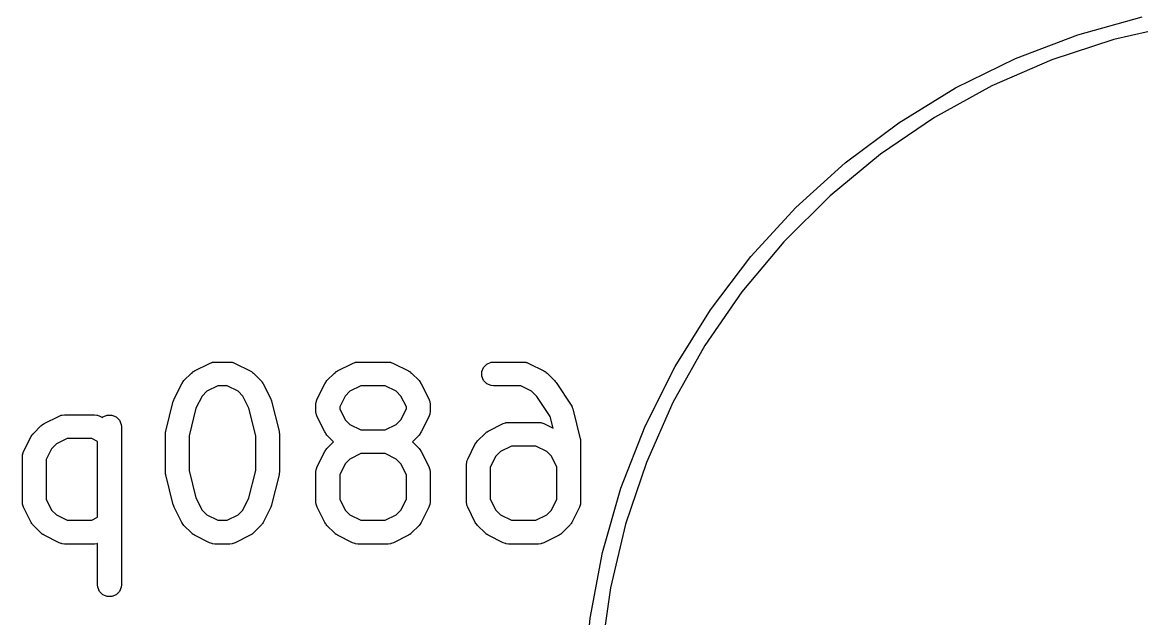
# Model space of a CAD drawing. Extents: x 4.21 to 7.42, y -5.27 to -2.46.
# Drawn here: x 6.2362 to 6.5149, y -4.2301 to -4.0817 of the extents above; entities that cross this region are included whole.
import ezdxf

# ---------------------------------------------------------------- set-up
doc = ezdxf.new("R2010")
doc.units = 0
doc.header["$MEASUREMENT"] = 0
doc.layers.add('BLACK', color=7, linetype='CONTINUOUS')

msp = doc.modelspace()

# ---------------------------------------------------------------- linework, layer by layer
at = {"layer": 'BLACK', "linetype": 'CONTINUOUS'}
for p, q in [((6.499, -4.08479), (6.515, -4.08034)), ((6.52381, -4.08237), (6.50795, -4.08599)), ((6.48348, -4.0907), (6.499, -4.08479)), ((6.50795, -4.08599), (6.4925, -4.09107)), ((6.46857, -4.09803), (6.48348, -4.0907)), ((6.4925, -4.09107), (6.47759, -4.09756)), ((6.4544, -4.1067), (6.46857, -4.09803)), ((6.47759, -4.09756), (6.46334, -4.1054)), ((6.46334, -4.1054), (6.44988, -4.11452)), ((6.4411, -4.11665), (6.4544, -4.1067)), ((6.42878, -4.12779), (6.4411, -4.11665)), ((6.44988, -4.11452), (6.43733, -4.12486)), ((6.43733, -4.12486), (6.42578, -4.13631)), ((6.41754, -4.14002), (6.42878, -4.12779)), ((6.42578, -4.13631), (6.41535, -4.14879)), ((6.40749, -4.15324), (6.41754, -4.14002)), ((6.41535, -4.14879), (6.40611, -4.16217)), ((6.3987, -4.16734), (6.40749, -4.15324)), ((6.40611, -4.16217), (6.39816, -4.17636)), ((6.27904, -4.16845), (6.28279, -4.16658)), ((6.28279, -4.16658), (6.28333, -4.16637)), ((6.28333, -4.16637), (6.28344, -4.16637)), ((6.28344, -4.16637), (6.28354, -4.16632)), ((6.28354, -4.16632), (6.28411, -4.16627)), ((6.28411, -4.16627), (6.28786, -4.16627)), ((6.28786, -4.16627), (6.28844, -4.16632)), ((6.28844, -4.16632), (6.28854, -4.16637)), ((6.28854, -4.16637), (6.28864, -4.16637)), ((6.28864, -4.16637), (6.28918, -4.16658)), ((6.28918, -4.16658), (6.29293, -4.16845)), ((6.31466, -4.16845), (6.31841, -4.16658)), ((6.31841, -4.16658), (6.31895, -4.16637)), ((6.31895, -4.16637), (6.31906, -4.16637)), ((6.31906, -4.16637), (6.31916, -4.16632)), ((6.31916, -4.16632), (6.31973, -4.16627)), ((6.31973, -4.16627), (6.32723, -4.16627)), ((6.32723, -4.16627), (6.32781, -4.16632)), ((6.32781, -4.16632), (6.32791, -4.16637)), ((6.32791, -4.16637), (6.32801, -4.16637)), ((6.32801, -4.16637), (6.32855, -4.16658)), ((6.32855, -4.16658), (6.3323, -4.16845)), ((6.35102, -4.16758), (6.35184, -4.16677)), ((6.35184, -4.16677), (6.3529, -4.16632)), ((6.3529, -4.16632), (6.35348, -4.16627)), ((6.35348, -4.16627), (6.36098, -4.16627)), ((6.36098, -4.16627), (6.36155, -4.16632)), ((6.36155, -4.16632), (6.36165, -4.16637)), ((6.36165, -4.16637), (6.36176, -4.16637)), ((6.36176, -4.16637), (6.3623, -4.16658)), ((6.3623, -4.16658), (6.36605, -4.16845)), ((6.2764, -4.17088), (6.27828, -4.16901)), ((6.27828, -4.16901), (6.2785, -4.16882)), ((6.2785, -4.16882), (6.27855, -4.16876)), ((6.27855, -4.16876), (6.27864, -4.16871)), ((6.27864, -4.16871), (6.27872, -4.16864)), ((6.27872, -4.16864), (6.27879, -4.16861)), ((6.27879, -4.16861), (6.27904, -4.16845)), ((6.29293, -4.16845), (6.29318, -4.16861)), ((6.29318, -4.16861), (6.29325, -4.16864)), ((6.29325, -4.16864), (6.29333, -4.16871)), ((6.29333, -4.16871), (6.29342, -4.16876)), ((6.29342, -4.16876), (6.29347, -4.16882)), ((6.29347, -4.16882), (6.2937, -4.16901)), ((6.2937, -4.16901), (6.29557, -4.17088)), ((6.31202, -4.17088), (6.3139, -4.16901)), ((6.3139, -4.16901), (6.31412, -4.16882)), ((6.31412, -4.16882), (6.31417, -4.16876)), ((6.31417, -4.16876), (6.31426, -4.16871)), ((6.31426, -4.16871), (6.31434, -4.16864)), ((6.31434, -4.16864), (6.31442, -4.16861)), ((6.31442, -4.16861), (6.31466, -4.16845)), ((6.3323, -4.16845), (6.33255, -4.16861)), ((6.33255, -4.16861), (6.33262, -4.16864)), ((6.33262, -4.16864), (6.3327, -4.16871)), ((6.3327, -4.16871), (6.33279, -4.16876)), ((6.33279, -4.16876), (6.33284, -4.16882)), ((6.33284, -4.16882), (6.33307, -4.16901)), ((6.33307, -4.16901), (6.33494, -4.17088)), ((6.35058, -4.16864), (6.35102, -4.16758)), ((6.35058, -4.1698), (6.35058, -4.16864)), ((6.36605, -4.16845), (6.3663, -4.16861)), ((6.3663, -4.16861), (6.36637, -4.16864)), ((6.36637, -4.16864), (6.36645, -4.16871)), ((6.36645, -4.16871), (6.36654, -4.16876)), ((6.36654, -4.16876), (6.36659, -4.16882)), ((6.36659, -4.16882), (6.36682, -4.16901)), ((6.36682, -4.16901), (6.36869, -4.17088)), ((6.39126, -4.18219), (6.3987, -4.16734)), ((6.27397, -4.1754), (6.27585, -4.17165)), ((6.27585, -4.17165), (6.276, -4.1714)), ((6.276, -4.1714), (6.27603, -4.17133)), ((6.27603, -4.17133), (6.2761, -4.17125)), ((6.2761, -4.17125), (6.27616, -4.17116)), ((6.27616, -4.17116), (6.27621, -4.17111)), ((6.27621, -4.17111), (6.2764, -4.17088)), ((6.28481, -4.17217), (6.28211, -4.17352)), ((6.28717, -4.17217), (6.28481, -4.17217)), ((6.28986, -4.17352), (6.28717, -4.17217)), ((6.29557, -4.17088), (6.29576, -4.17111)), ((6.29576, -4.17111), (6.29582, -4.17116)), ((6.29582, -4.17116), (6.29588, -4.17125)), ((6.29588, -4.17125), (6.29594, -4.17133)), ((6.29594, -4.17133), (6.29597, -4.1714)), ((6.29597, -4.1714), (6.29613, -4.17165)), ((6.29613, -4.17165), (6.298, -4.1754)), ((6.30959, -4.1754), (6.31147, -4.17165)), ((6.31147, -4.17165), (6.31162, -4.1714)), ((6.31162, -4.1714), (6.31165, -4.17133)), ((6.31165, -4.17133), (6.31172, -4.17125)), ((6.31172, -4.17125), (6.31178, -4.17116)), ((6.31178, -4.17116), (6.31184, -4.17111)), ((6.31184, -4.17111), (6.31202, -4.17088)), ((6.32043, -4.17217), (6.31773, -4.17352)), ((6.32654, -4.17217), (6.32043, -4.17217)), ((6.32923, -4.17352), (6.32654, -4.17217)), ((6.33494, -4.17088), (6.33513, -4.17111)), ((6.33513, -4.17111), (6.33519, -4.17116)), ((6.33519, -4.17116), (6.33525, -4.17125)), ((6.33525, -4.17125), (6.33531, -4.17133)), ((6.33531, -4.17133), (6.33534, -4.1714)), ((6.33534, -4.1714), (6.3355, -4.17165)), ((6.3355, -4.17165), (6.33737, -4.1754)), ((6.35102, -4.17086), (6.35058, -4.1698)), ((6.35184, -4.17168), (6.35102, -4.17086)), ((6.3529, -4.17212), (6.35184, -4.17168)), ((6.35348, -4.17217), (6.3529, -4.17212)), ((6.36028, -4.17217), (6.35348, -4.17217)), ((6.36298, -4.17352), (6.36028, -4.17217)), ((6.36869, -4.17088), (6.36869, -4.17088)), ((6.36869, -4.17088), (6.36869, -4.17088)), ((6.36869, -4.17088), (6.36888, -4.17111)), ((6.36888, -4.17111), (6.36906, -4.17133)), ((6.36906, -4.17133), (6.36906, -4.17133)), ((6.36906, -4.17133), (6.36906, -4.17133)), ((6.36906, -4.17133), (6.37281, -4.17696)), ((6.28092, -4.17472), (6.2794, -4.17775)), ((6.28211, -4.17352), (6.28092, -4.17472)), ((6.29106, -4.17472), (6.28986, -4.17352)), ((6.29258, -4.17775), (6.29106, -4.17472)), ((6.31654, -4.17472), (6.31519, -4.17742)), ((6.31773, -4.17352), (6.31654, -4.17472)), ((6.33043, -4.17472), (6.32923, -4.17352)), ((6.33178, -4.17742), (6.33043, -4.17472)), ((6.36431, -4.17485), (6.36298, -4.17352)), ((6.36761, -4.17981), (6.36431, -4.17485)), ((6.27187, -4.1835), (6.27375, -4.176)), ((6.27375, -4.176), (6.27376, -4.17596)), ((6.27376, -4.17596), (6.27377, -4.17594)), ((6.27377, -4.17594), (6.27386, -4.1757)), ((6.27386, -4.1757), (6.27394, -4.17546)), ((6.27394, -4.17546), (6.27396, -4.17544)), ((6.27396, -4.17544), (6.27397, -4.1754)), ((6.2794, -4.17775), (6.27769, -4.18458)), ((6.29428, -4.18458), (6.29258, -4.17775)), ((6.298, -4.1754), (6.29802, -4.17544)), ((6.29802, -4.17544), (6.29803, -4.17546)), ((6.29803, -4.17546), (6.29812, -4.1757)), ((6.29812, -4.1757), (6.29821, -4.17594)), ((6.29821, -4.17594), (6.29821, -4.17596)), ((6.29821, -4.17596), (6.29823, -4.176)), ((6.29823, -4.176), (6.3001, -4.1835)), ((6.30928, -4.17672), (6.30934, -4.17614)), ((6.30928, -4.17859), (6.30928, -4.17672)), ((6.30934, -4.17614), (6.30938, -4.17605)), ((6.30938, -4.17605), (6.30939, -4.17594)), ((6.30939, -4.17594), (6.30959, -4.1754)), ((6.31519, -4.17742), (6.31519, -4.1779)), ((6.31519, -4.1779), (6.31654, -4.1806)), ((6.33043, -4.1806), (6.33178, -4.1779)), ((6.33178, -4.1779), (6.33178, -4.17742)), ((6.33737, -4.1754), (6.33758, -4.17594)), ((6.33758, -4.17594), (6.33759, -4.17605)), ((6.33759, -4.17605), (6.33763, -4.17614)), ((6.33763, -4.17614), (6.33768, -4.17672)), ((6.33768, -4.17672), (6.33768, -4.17859)), ((6.37281, -4.17696), (6.37298, -4.17727)), ((6.37298, -4.17727), (6.37302, -4.17733)), ((6.37302, -4.17733), (6.37305, -4.1774)), ((6.37305, -4.1774), (6.37308, -4.17747)), ((6.37308, -4.17747), (6.3731, -4.17754)), ((6.3731, -4.17754), (6.37322, -4.17788)), ((6.37322, -4.17788), (6.37509, -4.18538)), ((6.39816, -4.17636), (6.39155, -4.19122)), ((6.24155, -4.18158), (6.2453, -4.1797)), ((6.2453, -4.1797), (6.24584, -4.1795)), ((6.24584, -4.1795), (6.24594, -4.17949)), ((6.24594, -4.17949), (6.24604, -4.17945)), ((6.24604, -4.17945), (6.24662, -4.17939)), ((6.24662, -4.17939), (6.25412, -4.17939)), ((6.25412, -4.17939), (6.25469, -4.17945)), ((6.25469, -4.17945), (6.25479, -4.17949)), ((6.25479, -4.17949), (6.2549, -4.1795)), ((6.2549, -4.1795), (6.25544, -4.1797)), ((6.25544, -4.1797), (6.25609, -4.18003)), ((6.25609, -4.18003), (6.25623, -4.17989)), ((6.25623, -4.17989), (6.25729, -4.17945)), ((6.25729, -4.17945), (6.25844, -4.17945)), ((6.25844, -4.17945), (6.25951, -4.17989)), ((6.25951, -4.17989), (6.26032, -4.1807)), ((6.26032, -4.1807), (6.26076, -4.18177)), ((6.30934, -4.17917), (6.30928, -4.17859)), ((6.30938, -4.17927), (6.30934, -4.17917)), ((6.30939, -4.17937), (6.30938, -4.17927)), ((6.30959, -4.17992), (6.30939, -4.17937)), ((6.31147, -4.18366), (6.30959, -4.17992)), ((6.31654, -4.1806), (6.31773, -4.18179)), ((6.32923, -4.18179), (6.33043, -4.1806)), ((6.33737, -4.17992), (6.3355, -4.18366)), ((6.33758, -4.17937), (6.33737, -4.17992)), ((6.33759, -4.17927), (6.33758, -4.17937)), ((6.33763, -4.17917), (6.33759, -4.17927)), ((6.33768, -4.17859), (6.33763, -4.17917)), ((6.36834, -4.18272), (6.36761, -4.17981)), ((6.23891, -4.18401), (6.24078, -4.18213)), ((6.24078, -4.18213), (6.24101, -4.18195)), ((6.24101, -4.18195), (6.24106, -4.18189)), ((6.24106, -4.18189), (6.24115, -4.18183)), ((6.24115, -4.18183), (6.24123, -4.18176)), ((6.24123, -4.18176), (6.2413, -4.18173)), ((6.2413, -4.18173), (6.24155, -4.18158)), ((6.26076, -4.18177), (6.26082, -4.18234)), ((6.26082, -4.18234), (6.26082, -4.22171)), ((6.27186, -4.1836), (6.27187, -4.1835)), ((6.3001, -4.1835), (6.30012, -4.1836)), ((6.31773, -4.18179), (6.32043, -4.18314)), ((6.32043, -4.18314), (6.32654, -4.18314)), ((6.32654, -4.18314), (6.32923, -4.18179)), ((6.35191, -4.18361), (6.35216, -4.18345)), ((6.35216, -4.18345), (6.35591, -4.18158)), ((6.35591, -4.18158), (6.35645, -4.18137)), ((6.35645, -4.18137), (6.35655, -4.18136)), ((6.35655, -4.18136), (6.35665, -4.18132)), ((6.35665, -4.18132), (6.35723, -4.18127)), ((6.35723, -4.18127), (6.36473, -4.18127)), ((6.36473, -4.18127), (6.3653, -4.18132)), ((6.3653, -4.18132), (6.3654, -4.18136)), ((6.3654, -4.18136), (6.36551, -4.18137)), ((6.36551, -4.18137), (6.36605, -4.18158)), ((6.36605, -4.18158), (6.36834, -4.18272)), ((6.38522, -4.19766), (6.39126, -4.18219)), ((6.23648, -4.18852), (6.23835, -4.18477)), ((6.23835, -4.18477), (6.23851, -4.18453)), ((6.23851, -4.18453), (6.23854, -4.18445)), ((6.23854, -4.18445), (6.2386, -4.18437)), ((6.2386, -4.18437), (6.23866, -4.18428)), ((6.23866, -4.18428), (6.23872, -4.18423)), ((6.23872, -4.18423), (6.23891, -4.18401)), ((6.24731, -4.1853), (6.24462, -4.18665)), ((6.25342, -4.1853), (6.24731, -4.1853)), ((6.25491, -4.18604), (6.25342, -4.1853)), ((6.25491, -4.20489), (6.25491, -4.18604)), ((6.27179, -4.18408), (6.27182, -4.18386)), ((6.2718, -4.18412), (6.27179, -4.18408)), ((6.27179, -4.18422), (6.2718, -4.18412)), ((6.27179, -4.19359), (6.27179, -4.18422)), ((6.27182, -4.18386), (6.27184, -4.18364)), ((6.27184, -4.18364), (6.27186, -4.1836)), ((6.27769, -4.18458), (6.27769, -4.19323)), ((6.29428, -4.19323), (6.29428, -4.18458)), ((6.30012, -4.1836), (6.30013, -4.18364)), ((6.30013, -4.18364), (6.30015, -4.18386)), ((6.30015, -4.18386), (6.30019, -4.18408)), ((6.30019, -4.18408), (6.30018, -4.18412)), ((6.30018, -4.18412), (6.30019, -4.18422)), ((6.30019, -4.18422), (6.30019, -4.19359)), ((6.31162, -4.18391), (6.31147, -4.18366)), ((6.31165, -4.18398), (6.31162, -4.18391)), ((6.31172, -4.18407), (6.31165, -4.18398)), ((6.31178, -4.18415), (6.31172, -4.18407)), ((6.31184, -4.18421), (6.31178, -4.18415)), ((6.31202, -4.18443), (6.31184, -4.18421)), ((6.31368, -4.18609), (6.31202, -4.18443)), ((6.31202, -4.18776), (6.31368, -4.18609)), ((6.33494, -4.18443), (6.33328, -4.18609)), ((6.33328, -4.18609), (6.33494, -4.18776)), ((6.33513, -4.18421), (6.33494, -4.18443)), ((6.33519, -4.18415), (6.33513, -4.18421)), ((6.33525, -4.18407), (6.33519, -4.18415)), ((6.33531, -4.18398), (6.33525, -4.18407)), ((6.33534, -4.18391), (6.33531, -4.18398)), ((6.3355, -4.18366), (6.33534, -4.18391)), ((6.34912, -4.1864), (6.34915, -4.18633)), ((6.34915, -4.18633), (6.34922, -4.18625)), ((6.34922, -4.18625), (6.34927, -4.18616)), ((6.34927, -4.18616), (6.34933, -4.18611)), ((6.34933, -4.18611), (6.34952, -4.18588)), ((6.34952, -4.18588), (6.35139, -4.18401)), ((6.35139, -4.18401), (6.35162, -4.18382)), ((6.35162, -4.18382), (6.35167, -4.18376)), ((6.35167, -4.18376), (6.35176, -4.18371)), ((6.35176, -4.18371), (6.35184, -4.18364)), ((6.35184, -4.18364), (6.35191, -4.18361)), ((6.37509, -4.18538), (6.37511, -4.18548)), ((6.37511, -4.18548), (6.37512, -4.18552)), ((6.37512, -4.18552), (6.37514, -4.18573)), ((6.37514, -4.18573), (6.37518, -4.18595)), ((6.37518, -4.18595), (6.37517, -4.18599)), ((6.37517, -4.18599), (6.37518, -4.18609)), ((6.37518, -4.18609), (6.37518, -4.20109)), ((6.23626, -4.18917), (6.23627, -4.18906)), ((6.23627, -4.18906), (6.23648, -4.18852)), ((6.24342, -4.18784), (6.24207, -4.19054)), ((6.24462, -4.18665), (6.24342, -4.18784)), ((6.30959, -4.19227), (6.31147, -4.18852)), ((6.31147, -4.18852), (6.31162, -4.18827)), ((6.31162, -4.18827), (6.31165, -4.1882)), ((6.31165, -4.1882), (6.31172, -4.18812)), ((6.31172, -4.18812), (6.31178, -4.18803)), ((6.31178, -4.18803), (6.31184, -4.18798)), ((6.31184, -4.18798), (6.31202, -4.18776)), ((6.32043, -4.18905), (6.31773, -4.1904)), ((6.32654, -4.18905), (6.32043, -4.18905)), ((6.32923, -4.1904), (6.32654, -4.18905)), ((6.33494, -4.18776), (6.33513, -4.18798)), ((6.33513, -4.18798), (6.33519, -4.18803)), ((6.33519, -4.18803), (6.33525, -4.18812)), ((6.33525, -4.18812), (6.33531, -4.1882)), ((6.33531, -4.1882), (6.33534, -4.18827)), ((6.33534, -4.18827), (6.3355, -4.18852)), ((6.3355, -4.18852), (6.33737, -4.19227)), ((6.34709, -4.1904), (6.34896, -4.18665)), ((6.34896, -4.18665), (6.34912, -4.1864)), ((6.35523, -4.18852), (6.35403, -4.18972)), ((6.35793, -4.18717), (6.35523, -4.18852)), ((6.36403, -4.18717), (6.35793, -4.18717)), ((6.36673, -4.18852), (6.36403, -4.18717)), ((6.36793, -4.18972), (6.36673, -4.18852)), ((6.23617, -4.18984), (6.23622, -4.18927)), ((6.23617, -4.20109), (6.23617, -4.18984)), ((6.23622, -4.18927), (6.23626, -4.18917)), ((6.24207, -4.19054), (6.24207, -4.20039)), ((6.31654, -4.19159), (6.31519, -4.19429)), ((6.31773, -4.1904), (6.31654, -4.19159)), ((6.33043, -4.19159), (6.32923, -4.1904)), ((6.33178, -4.19429), (6.33043, -4.19159)), ((6.34678, -4.19172), (6.34683, -4.19114)), ((6.34678, -4.20109), (6.34678, -4.19172)), ((6.34683, -4.19114), (6.34687, -4.19104)), ((6.34687, -4.19104), (6.34688, -4.19094)), ((6.34688, -4.19094), (6.34709, -4.1904)), ((6.35403, -4.18972), (6.35268, -4.19242)), ((6.36927, -4.19242), (6.36793, -4.18972)), ((6.39155, -4.19122), (6.38635, -4.20663)), ((6.2718, -4.19369), (6.27179, -4.19359)), ((6.27179, -4.19374), (6.2718, -4.19369)), ((6.27182, -4.19395), (6.27179, -4.19374)), ((6.27184, -4.19417), (6.27182, -4.19395)), ((6.27186, -4.19421), (6.27184, -4.19417)), ((6.27187, -4.19431), (6.27186, -4.19421)), ((6.27375, -4.20181), (6.27187, -4.19431)), ((6.27769, -4.19323), (6.2794, -4.20006)), ((6.29258, -4.20006), (6.29428, -4.19323)), ((6.3001, -4.19431), (6.29823, -4.20181)), ((6.30012, -4.19421), (6.3001, -4.19431)), ((6.30013, -4.19417), (6.30012, -4.19421)), ((6.30015, -4.19395), (6.30013, -4.19417)), ((6.30019, -4.19374), (6.30015, -4.19395)), ((6.30019, -4.19359), (6.30018, -4.19369)), ((6.30018, -4.19369), (6.30019, -4.19374)), ((6.30928, -4.19359), (6.30934, -4.19302)), ((6.30928, -4.20109), (6.30928, -4.19359)), ((6.30934, -4.19302), (6.30938, -4.19292)), ((6.30938, -4.19292), (6.30939, -4.19281)), ((6.30939, -4.19281), (6.30959, -4.19227)), ((6.31519, -4.19429), (6.31519, -4.20039)), ((6.33178, -4.20039), (6.33178, -4.19429)), ((6.33737, -4.19227), (6.33758, -4.19281)), ((6.33758, -4.19281), (6.33759, -4.19292)), ((6.33759, -4.19292), (6.33763, -4.19302)), ((6.33763, -4.19302), (6.33768, -4.19359)), ((6.33768, -4.19359), (6.33768, -4.20109)), ((6.35268, -4.19242), (6.35268, -4.20039)), ((6.36927, -4.20039), (6.36927, -4.19242)), ((6.2794, -4.20006), (6.28092, -4.20309)), ((6.29106, -4.20309), (6.29258, -4.20006)), ((6.38065, -4.21363), (6.38522, -4.19766)), ((6.23622, -4.20167), (6.23617, -4.20109)), ((6.23626, -4.20177), (6.23622, -4.20167)), ((6.23627, -4.20187), (6.23626, -4.20177)), ((6.23648, -4.20241), (6.23627, -4.20187)), ((6.23835, -4.20616), (6.23648, -4.20241)), ((6.24207, -4.20039), (6.24342, -4.20309)), ((6.27376, -4.20185), (6.27375, -4.20181)), ((6.27377, -4.20187), (6.27376, -4.20185)), ((6.27386, -4.20211), (6.27377, -4.20187)), ((6.27394, -4.20235), (6.27386, -4.20211)), ((6.27396, -4.20237), (6.27394, -4.20235)), ((6.27397, -4.20241), (6.27396, -4.20237)), ((6.27585, -4.20616), (6.27397, -4.20241)), ((6.298, -4.20241), (6.29613, -4.20616)), ((6.29802, -4.20237), (6.298, -4.20241)), ((6.29803, -4.20235), (6.29802, -4.20237)), ((6.29812, -4.20211), (6.29803, -4.20235)), ((6.29821, -4.20187), (6.29812, -4.20211)), ((6.29823, -4.20181), (6.29821, -4.20185)), ((6.29821, -4.20185), (6.29821, -4.20187)), ((6.30934, -4.20167), (6.30928, -4.20109)), ((6.30938, -4.20177), (6.30934, -4.20167)), ((6.30939, -4.20187), (6.30938, -4.20177)), ((6.30959, -4.20241), (6.30939, -4.20187)), ((6.31147, -4.20616), (6.30959, -4.20241)), ((6.31519, -4.20039), (6.31654, -4.20309)), ((6.33043, -4.20309), (6.33178, -4.20039)), ((6.33737, -4.20241), (6.3355, -4.20616)), ((6.33758, -4.20187), (6.33737, -4.20241)), ((6.33759, -4.20177), (6.33758, -4.20187)), ((6.33763, -4.20167), (6.33759, -4.20177)), ((6.33768, -4.20109), (6.33763, -4.20167)), ((6.34683, -4.20167), (6.34678, -4.20109)), ((6.34687, -4.20177), (6.34683, -4.20167)), ((6.34688, -4.20187), (6.34687, -4.20177)), ((6.34709, -4.20241), (6.34688, -4.20187)), ((6.34896, -4.20616), (6.34709, -4.20241)), ((6.35268, -4.20039), (6.35403, -4.20309)), ((6.36793, -4.20309), (6.36927, -4.20039)), ((6.37487, -4.20241), (6.37299, -4.20616)), ((6.37507, -4.20187), (6.37487, -4.20241)), ((6.37508, -4.20177), (6.37507, -4.20187)), ((6.37512, -4.20167), (6.37508, -4.20177)), ((6.37518, -4.20109), (6.37512, -4.20167)), ((6.24342, -4.20309), (6.24462, -4.20429)), ((6.24462, -4.20429), (6.24731, -4.20564)), ((6.24731, -4.20564), (6.25342, -4.20564)), ((6.25342, -4.20564), (6.25491, -4.20489)), ((6.28092, -4.20309), (6.28211, -4.20429)), ((6.28211, -4.20429), (6.28481, -4.20564)), ((6.28481, -4.20564), (6.28717, -4.20564)), ((6.28717, -4.20564), (6.28986, -4.20429)), ((6.28986, -4.20429), (6.29106, -4.20309)), ((6.31654, -4.20309), (6.31773, -4.20429)), ((6.31773, -4.20429), (6.32043, -4.20564)), ((6.32043, -4.20564), (6.32654, -4.20564)), ((6.32654, -4.20564), (6.32923, -4.20429)), ((6.32923, -4.20429), (6.33043, -4.20309)), ((6.35403, -4.20309), (6.35523, -4.20429)), ((6.35523, -4.20429), (6.35793, -4.20564)), ((6.35793, -4.20564), (6.36403, -4.20564)), ((6.36403, -4.20564), (6.36673, -4.20429)), ((6.36673, -4.20429), (6.36793, -4.20309)), ((6.23851, -4.20641), (6.23835, -4.20616)), ((6.23854, -4.20648), (6.23851, -4.20641)), ((6.2386, -4.20656), (6.23854, -4.20648)), ((6.23866, -4.20665), (6.2386, -4.20656)), ((6.23872, -4.2067), (6.23866, -4.20665)), ((6.23891, -4.20693), (6.23872, -4.2067)), ((6.24078, -4.2088), (6.23891, -4.20693)), ((6.276, -4.20641), (6.27585, -4.20616)), ((6.27603, -4.20648), (6.276, -4.20641)), ((6.2761, -4.20656), (6.27603, -4.20648)), ((6.27616, -4.20665), (6.2761, -4.20656)), ((6.27621, -4.2067), (6.27616, -4.20665)), ((6.2764, -4.20693), (6.27621, -4.2067)), ((6.27828, -4.2088), (6.2764, -4.20693)), ((6.29557, -4.20693), (6.2937, -4.2088)), ((6.29576, -4.2067), (6.29557, -4.20693)), ((6.29582, -4.20665), (6.29576, -4.2067)), ((6.29588, -4.20656), (6.29582, -4.20665)), ((6.29594, -4.20648), (6.29588, -4.20656)), ((6.29597, -4.20641), (6.29594, -4.20648)), ((6.29613, -4.20616), (6.29597, -4.20641)), ((6.31162, -4.20641), (6.31147, -4.20616)), ((6.31165, -4.20648), (6.31162, -4.20641)), ((6.31172, -4.20656), (6.31165, -4.20648)), ((6.31178, -4.20665), (6.31172, -4.20656)), ((6.31184, -4.2067), (6.31178, -4.20665)), ((6.31202, -4.20693), (6.31184, -4.2067)), ((6.3139, -4.2088), (6.31202, -4.20693)), ((6.33494, -4.20693), (6.33307, -4.2088)), ((6.33513, -4.2067), (6.33494, -4.20693)), ((6.33519, -4.20665), (6.33513, -4.2067)), ((6.33525, -4.20656), (6.33519, -4.20665)), ((6.33531, -4.20648), (6.33525, -4.20656)), ((6.33534, -4.20641), (6.33531, -4.20648)), ((6.3355, -4.20616), (6.33534, -4.20641)), ((6.34912, -4.20641), (6.34896, -4.20616)), ((6.34915, -4.20648), (6.34912, -4.20641)), ((6.34922, -4.20656), (6.34915, -4.20648)), ((6.34927, -4.20665), (6.34922, -4.20656)), ((6.34933, -4.2067), (6.34927, -4.20665)), ((6.34952, -4.20693), (6.34933, -4.2067)), ((6.35139, -4.2088), (6.34952, -4.20693)), ((6.37244, -4.20693), (6.37057, -4.2088)), ((6.37263, -4.2067), (6.37244, -4.20693)), ((6.37268, -4.20665), (6.37263, -4.2067)), ((6.37274, -4.20656), (6.37268, -4.20665)), ((6.37281, -4.20648), (6.37274, -4.20656)), ((6.37284, -4.20641), (6.37281, -4.20648)), ((6.37299, -4.20616), (6.37284, -4.20641)), ((6.38635, -4.20663), (6.3826, -4.22245)), ((6.24101, -4.20899), (6.24078, -4.2088)), ((6.24106, -4.20905), (6.24101, -4.20899)), ((6.24115, -4.2091), (6.24106, -4.20905)), ((6.24123, -4.20917), (6.24115, -4.2091)), ((6.2413, -4.2092), (6.24123, -4.20917)), ((6.24155, -4.20936), (6.2413, -4.2092)), ((6.2453, -4.21123), (6.24155, -4.20936)), ((6.24584, -4.21144), (6.2453, -4.21123)), ((6.2785, -4.20899), (6.27828, -4.2088)), ((6.27855, -4.20905), (6.2785, -4.20899)), ((6.27864, -4.2091), (6.27855, -4.20905)), ((6.27872, -4.20917), (6.27864, -4.2091)), ((6.27879, -4.2092), (6.27872, -4.20917)), ((6.27904, -4.20936), (6.27879, -4.2092)), ((6.28279, -4.21123), (6.27904, -4.20936)), ((6.28333, -4.21144), (6.28279, -4.21123)), ((6.28918, -4.21123), (6.28864, -4.21144)), ((6.29293, -4.20936), (6.28918, -4.21123)), ((6.29318, -4.2092), (6.29293, -4.20936)), ((6.29325, -4.20917), (6.29318, -4.2092)), ((6.29333, -4.2091), (6.29325, -4.20917)), ((6.29342, -4.20905), (6.29333, -4.2091)), ((6.29347, -4.20899), (6.29342, -4.20905)), ((6.2937, -4.2088), (6.29347, -4.20899)), ((6.31412, -4.20899), (6.3139, -4.2088)), ((6.31417, -4.20905), (6.31412, -4.20899)), ((6.31426, -4.2091), (6.31417, -4.20905)), ((6.31434, -4.20917), (6.31426, -4.2091)), ((6.31442, -4.2092), (6.31434, -4.20917)), ((6.31466, -4.20936), (6.31442, -4.2092)), ((6.31841, -4.21123), (6.31466, -4.20936)), ((6.31895, -4.21144), (6.31841, -4.21123)), ((6.32855, -4.21123), (6.32801, -4.21144)), ((6.3323, -4.20936), (6.32855, -4.21123)), ((6.33255, -4.2092), (6.3323, -4.20936)), ((6.33262, -4.20917), (6.33255, -4.2092)), ((6.3327, -4.2091), (6.33262, -4.20917)), ((6.33279, -4.20905), (6.3327, -4.2091)), ((6.33284, -4.20899), (6.33279, -4.20905)), ((6.33307, -4.2088), (6.33284, -4.20899)), ((6.35162, -4.20899), (6.35139, -4.2088)), ((6.35167, -4.20905), (6.35162, -4.20899)), ((6.35176, -4.2091), (6.35167, -4.20905)), ((6.35184, -4.20917), (6.35176, -4.2091)), ((6.35191, -4.2092), (6.35184, -4.20917)), ((6.35216, -4.20936), (6.35191, -4.2092)), ((6.35591, -4.21123), (6.35216, -4.20936)), ((6.35645, -4.21144), (6.35591, -4.21123)), ((6.36605, -4.21123), (6.36551, -4.21144)), ((6.3698, -4.20936), (6.36605, -4.21123)), ((6.37005, -4.2092), (6.3698, -4.20936)), ((6.37012, -4.20917), (6.37005, -4.2092)), ((6.3702, -4.2091), (6.37012, -4.20917)), ((6.37029, -4.20905), (6.3702, -4.2091)), ((6.37034, -4.20899), (6.37029, -4.20905)), ((6.37057, -4.2088), (6.37034, -4.20899)), ((6.24594, -4.21145), (6.24584, -4.21144)), ((6.24604, -4.21149), (6.24594, -4.21145)), ((6.24662, -4.21154), (6.24604, -4.21149)), ((6.25412, -4.21154), (6.24662, -4.21154)), ((6.25469, -4.21149), (6.25412, -4.21154)), ((6.25479, -4.21145), (6.25469, -4.21149)), ((6.2549, -4.21144), (6.25479, -4.21145)), ((6.25491, -4.21143), (6.2549, -4.21144)), ((6.25491, -4.22171), (6.25491, -4.21143)), ((6.28344, -4.21145), (6.28333, -4.21144)), ((6.28354, -4.21149), (6.28344, -4.21145)), ((6.28411, -4.21154), (6.28354, -4.21149)), ((6.28786, -4.21154), (6.28411, -4.21154)), ((6.28844, -4.21149), (6.28786, -4.21154)), ((6.28854, -4.21145), (6.28844, -4.21149)), ((6.28864, -4.21144), (6.28854, -4.21145)), ((6.31906, -4.21145), (6.31895, -4.21144)), ((6.31916, -4.21149), (6.31906, -4.21145)), ((6.31973, -4.21154), (6.31916, -4.21149)), ((6.32723, -4.21154), (6.31973, -4.21154)), ((6.32781, -4.21149), (6.32723, -4.21154)), ((6.32791, -4.21145), (6.32781, -4.21149)), ((6.32801, -4.21144), (6.32791, -4.21145)), ((6.35655, -4.21145), (6.35645, -4.21144)), ((6.35665, -4.21149), (6.35655, -4.21145)), ((6.35723, -4.21154), (6.35665, -4.21149)), ((6.36473, -4.21154), (6.35723, -4.21154)), ((6.3653, -4.21149), (6.36473, -4.21154)), ((6.3654, -4.21145), (6.3653, -4.21149)), ((6.36551, -4.21144), (6.3654, -4.21145)), ((6.37757, -4.22996), (6.38065, -4.21363)), ((6.25497, -4.22229), (6.25491, -4.22171)), ((6.25541, -4.22335), (6.25497, -4.22229)), ((6.26076, -4.22229), (6.26032, -4.22335)), ((6.26082, -4.22171), (6.26076, -4.22229)), ((6.3826, -4.22245), (6.38034, -4.23856)), ((6.25623, -4.22417), (6.25541, -4.22335)), ((6.25729, -4.22461), (6.25623, -4.22417)), ((6.25844, -4.22461), (6.25729, -4.22461)), ((6.25951, -4.22417), (6.25844, -4.22461)), ((6.26032, -4.22335), (6.25951, -4.22417)), ((6.37602, -4.24649), (6.37757, -4.22996))]:
    msp.add_line(p, q, dxfattribs=at)

doc.saveas('drawing.dxf')
